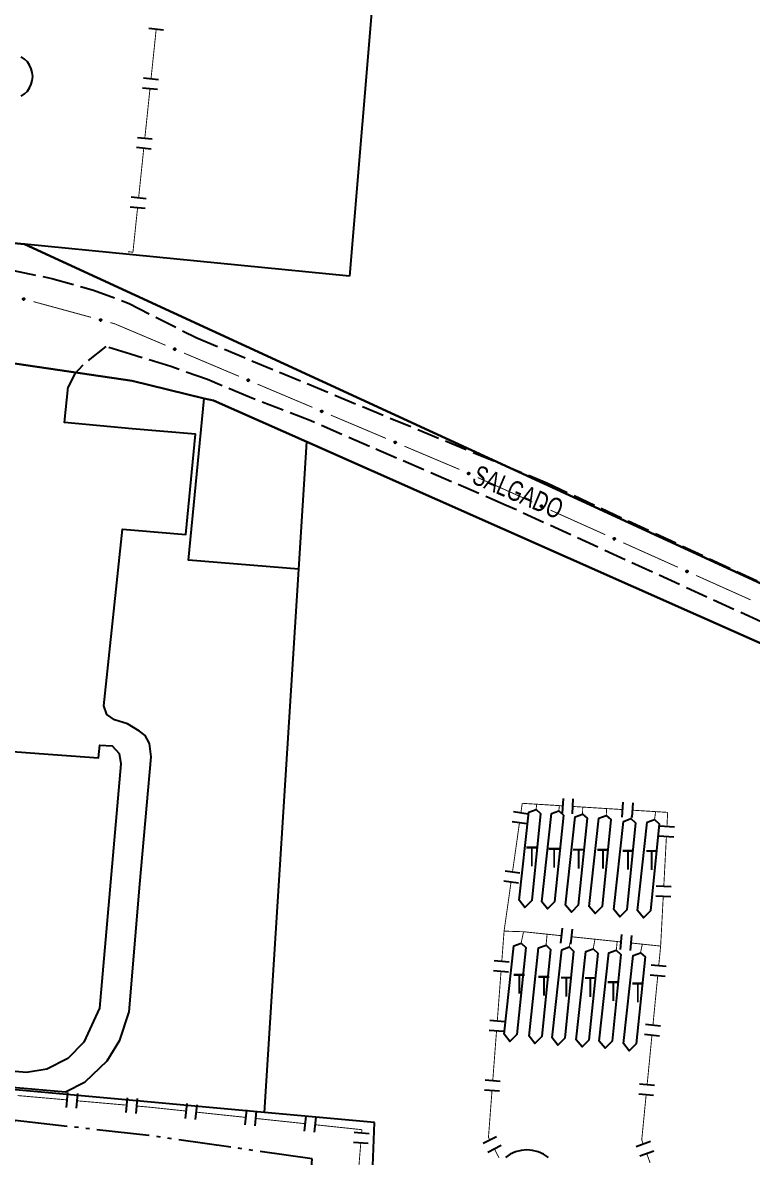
# Model space of a CAD drawing. Extents: x 200604 to 201918, y 4843538 to 4845237.
# Drawn here: x 201332 to 201478.3, y 4844606.7 to 4844834.3 of the extents above; entities that cross this region are included whole.
import ezdxf

# ---------------------------------------------------------------- set-up
doc = ezdxf.new("R2010")
doc.units = 0
doc.header["$LTSCALE"] = 1.5
doc.header["$MEASUREMENT"] = 0
doc.linetypes.add('TRACO_05', pattern=[11, 7, -1, 0.5, -1, 0.5, -1])
doc.linetypes.add('TRACO_11', pattern=[8, 3, -1, 3, -1])
for name, color, linetype in [('CD_MALHA_LOTES', 7, 'CONTINUOUS'), ('HD-ADUTORAS', 170, 'CONTINUOUS'), ('HD-TANQUE-PC', 170, 'CONTINUOUS'), ('HD-VALAS-DRENOS', 170, 'CONTINUOUS'), ('RU-QUADRA', 210, 'CONTINUOUS'), ('SV-EIXO-RUA-PAV', 20, 'CONTINUOUS'), ('SV-RUA-PAVIM', 7, 'CONTINUOUS'), ('SV-TXT-RUA-PAV', 7, 'CONTINUOUS')]:
    doc.layers.add(name, color=color, linetype=linetype)
doc.styles.add('ARIAL', font='ARIAL.SHX')

msp = doc.modelspace()

# ---------------------------------------------------------------- linework, layer by layer
at = {"layer": 'CD_MALHA_LOTES', "linetype": 'Continuous', "flags": 128}
for points in [[(201405.19, 4844875.55), (201397.52, 4844783.42)], [(201332.3, 4844789.81), (201159.23, 4844806.26), (201155.17, 4844806.65)], [(201397.52, 4844783.42), (201332.3, 4844789.81)], [(201675.54, 4844631.66), (201332.3, 4844789.81)], [(201318.03, 4844767.67), (201353.94, 4844762.41)], [(201353.94, 4844762.41), (201368.37, 4844758.9)], [(201387.337159, 4844724.67), (201365.21, 4844726.46), (201368.37, 4844758.9)], [(201368.37, 4844758.9), (201370.27, 4844758.44), (201388.94, 4844750.16)], [(201387.337159, 4844724.67), (201388.94, 4844750.16)], [(201388.94, 4844750.16), (201506.9, 4844697.83), (201659, 4844628.77)], [(201380.48, 4844615.66), (201387.337159, 4844724.67)], [(201380.48, 4844615.66), (201190.27, 4844632.95)], [(201402.56, 4844613.65), (201380.48, 4844615.66)], [(201402, 4844599.74), (201402.56, 4844613.65)]]:
    msp.add_lwpolyline(points, dxfattribs=at)
at = {"layer": 'HD-ADUTORAS'}
for points in [[(201357.255487, 4844833.138803), (201360.239311, 4844832.827684)], [(201356.218424, 4844823.192724), (201359.202248, 4844822.881605)], [(201356.011011, 4844821.203508), (201358.994835, 4844820.892389)], [(201354.973948, 4844811.257428), (201357.957772, 4844810.946309)], [(201354.766535, 4844809.268212), (201357.750359, 4844808.957093)], [(201353.729472, 4844799.322133), (201356.713295, 4844799.011014)], [(201353.522059, 4844797.332917), (201356.505883, 4844797.021798)], [(201440.340593, 4844678.662506), (201440.153778, 4844675.668328)], [(201442.336712, 4844678.537962), (201442.149896, 4844675.543784)], [(201452.317304, 4844677.915244), (201452.130488, 4844674.921066)], [(201454.313422, 4844677.7907), (201454.126607, 4844674.796522)], [(201430.408243, 4844676.002579), (201433.378461, 4844675.58091)], [(201430.12713, 4844674.022434), (201433.097348, 4844673.600764)], [(201462.676931, 4844672.899027), (201459.681068, 4844673.056528)], [(201462.57193, 4844670.901785), (201459.576068, 4844671.059286)], [(201428.721567, 4844664.121707), (201431.691785, 4844663.700038)], [(201428.440454, 4844662.141561), (201431.410672, 4844661.719892)], [(201462.046928, 4844660.915576), (201459.051066, 4844661.073077)], [(201461.941928, 4844658.918334), (201458.946065, 4844659.075835)], [(201440.167311, 4844652.60609), (201439.854951, 4844649.622396)], [(201442.156441, 4844652.39785), (201441.84408, 4844649.414156)], [(201452.102088, 4844651.356648), (201451.789727, 4844648.372954)], [(201454.091217, 4844651.148407), (201453.778857, 4844648.164713)], [(201429.554569, 4844645.826037), (201426.563131, 4844646.052529)], [(201461.02656, 4844644.920928), (201458.040712, 4844645.211987)], [(201429.403574, 4844643.831745), (201426.412136, 4844644.058237)], [(201460.832521, 4844642.930363), (201457.846673, 4844643.221422)], [(201428.648599, 4844633.860285), (201425.657161, 4844634.086778)], [(201428.497604, 4844631.865993), (201425.506166, 4844632.092486)], [(201459.862325, 4844632.977538), (201456.876478, 4844633.268597)], [(201459.668286, 4844630.986973), (201456.682439, 4844631.278032)], [(201427.591634, 4844619.900241), (201424.600196, 4844620.126734)], [(201427.742629, 4844621.894533), (201424.751191, 4844622.121026)], [(201458.69809, 4844621.034149), (201455.712243, 4844621.325207)], [(201340.784398, 4844616.676652), (201341.047316, 4844619.665109)], [(201342.776703, 4844616.501374), (201343.03962, 4844619.489831)], [(201352.738226, 4844615.624983), (201353.001143, 4844618.61344)], [(201354.730531, 4844615.449705), (201354.993448, 4844618.438161)], [(201458.504051, 4844619.043584), (201455.518204, 4844619.334642)], [(201364.652117, 4844614.43936), (201364.96842, 4844617.422639)], [(201366.64097, 4844614.228492), (201366.957272, 4844617.211771)], [(201376.585232, 4844613.174149), (201376.901535, 4844616.157428)], [(201378.574085, 4844612.96328), (201378.890388, 4844615.946559)], [(201388.518348, 4844611.908938), (201388.83465, 4844614.892216)], [(201390.5072, 4844611.698069), (201390.823503, 4844614.681348)], [(201398.454749, 4844611.712142), (201401.444628, 4844611.465931)], [(201398.290608, 4844609.718889), (201401.280487, 4844609.472678)], [(201427.021377, 4844610.794334), (201424.350321, 4844609.428516)], [(201427.931922, 4844609.01363), (201425.260866, 4844607.647812)], [(201457.853479, 4844609.800113), (201455.034259, 4844608.774444)], [(201458.537259, 4844607.920633), (201455.718039, 4844606.894964)]]:
    msp.add_lwpolyline(points, dxfattribs=at)
at = {"layer": 'HD-ADUTORAS', "const_width": 0.18}
for points in [[(201357.710336, 4844823.037164), (201358.747399, 4844832.983244)], [(201356.46586, 4844811.101869), (201357.502923, 4844821.047948)], [(201355.221383, 4844799.166573), (201356.258447, 4844809.112653)], [(201354.08, 4844788.22), (201355.013971, 4844797.177357)], [(201353.09, 4844788.31), (201354.08, 4844788.22)], [(201432.033908, 4844676.781817), (201432.16, 4844677.67)], [(201432.16, 4844677.67), (201440.247185, 4844677.165417)], [(201434.93, 4844676.46), (201435.074111, 4844677.449562)], [(201435.074111, 4844677.449562), (201435.08, 4844677.49)], [(201439.5, 4844676.18), (201439.606192, 4844677.174346)], [(201439.606192, 4844677.174346), (201439.61, 4844677.21)], [(201442.243304, 4844677.040873), (201452.223896, 4844676.418155)], [(201444.285948, 4844676.519354), (201444.3, 4844676.91)], [(201431.893352, 4844675.791744), (201432.033908, 4844676.781817)], [(201444.25, 4844675.52), (201444.285948, 4844676.519354)], [(201449.01, 4844675.24), (201449.068295, 4844676.238299)], [(201449.068295, 4844676.238299), (201449.09, 4844676.61)], [(201453.95, 4844674.59), (201454.134987, 4844675.572741)], [(201454.134987, 4844675.572741), (201454.27, 4844676.29)], [(201454.220015, 4844676.293611), (201461.206429, 4844675.857708)], [(201458.7, 4844674.41), (201458.830938, 4844675.401391)], [(201458.830938, 4844675.401391), (201458.91, 4844676)], [(201461.33, 4844675.85), (201461.178999, 4844672.977778)], [(201461.206429, 4844675.857708), (201461.33, 4844675.85)], [(201430.206676, 4844663.910872), (201431.612239, 4844673.811599)], [(201461.073999, 4844670.980536), (201460.548997, 4844660.994327)], [(201428.52, 4844652.03), (201429.925563, 4844661.930727)], [(201460.443997, 4844658.997085), (201459.971495, 4844650.009497)], [(201428.52, 4844652.03), (201428.05885, 4844645.939283)], [(201429.411426, 4844652.002503), (201428.52, 4844652.03)], [(201432.41, 4844651.91), (201429.411426, 4844652.002503)], [(201432.338756, 4844651.559845), (201432.41, 4844651.91)], [(201432.41, 4844651.91), (201440.011131, 4844651.114243)], [(201431.94, 4844649.6), (201432.338756, 4844651.559845)], [(201436.93, 4844649.2), (201437.128116, 4844651.190163)], [(201437.128116, 4844651.190163), (201437.15, 4844651.41)], [(201441.55, 4844648.85), (201442.005961, 4844650.797332)], [(201442.00026, 4844650.906003), (201451.945908, 4844649.864801)], [(201442.005961, 4844650.797332), (201442.03, 4844650.9)], [(201446.573494, 4844649.464835), (201446.74, 4844650.41)], [(201451.128928, 4844649.225095), (201451.2, 4844649.94)], [(201453.935037, 4844649.65656), (201459.902425, 4844649.031839)], [(201459.971495, 4844650.009497), (201459.92, 4844649.03)], [(201446.4, 4844648.48), (201446.573494, 4844649.464835)], [(201451.03, 4844648.23), (201451.128928, 4844649.225095)], [(201455.88, 4844647.71), (201456.092668, 4844648.687124)], [(201456.092668, 4844648.687124), (201456.25, 4844649.41)], [(201459.92, 4844649.03), (201459.533636, 4844645.066457)], [(201459.902425, 4844649.031839), (201459.92, 4844649.03)], [(201427.907855, 4844643.944991), (201427.15288, 4844633.973531)], [(201459.339597, 4844643.075892), (201458.369401, 4844633.123068)], [(201427.001885, 4844631.979239), (201426.24691, 4844622.007779)], [(201458.175362, 4844631.132503), (201457.205167, 4844621.179678)], [(201426.095915, 4844620.013487), (201425.416437, 4844611.039173)], [(201340.915857, 4844618.17088), (201330.954334, 4844619.047271)], [(201352.869685, 4844617.119211), (201342.908162, 4844617.995602)], [(201457.011128, 4844619.189113), (201456.137951, 4844610.231571)], [(201357.18, 4844616.74), (201354.861989, 4844616.943933)], [(201357.849285, 4844616.66904), (201357.18, 4844616.74)], [(201364.810268, 4844615.931), (201357.849285, 4844616.66904)], [(201376.743384, 4844614.665788), (201366.799121, 4844615.720131)], [(201388.676499, 4844613.400577), (201378.732236, 4844614.45492)], [(201400, 4844612.2), (201390.665352, 4844613.189708)], [(201399.949688, 4844611.589037), (201400, 4844612.2)], [(201425.416437, 4844611.039173), (201425.39, 4844610.69)], [(201398.964844, 4844599.629518), (201399.785548, 4844609.595784)], [(201425.39, 4844610.69), (201425.685849, 4844610.111425)], [(201456.137951, 4844610.231571), (201456.13, 4844610.15)], [(201456.13, 4844610.15), (201456.443869, 4844609.287279)], [(201426.596394, 4844608.330721), (201427.50694, 4844606.550017)], [(201457.127649, 4844607.407799), (201457.811429, 4844605.528318)]]:
    msp.add_lwpolyline(points, dxfattribs=at)
at = {"layer": 'HD-TANQUE-PC', "linetype": 'Continuous'}
for points in [[(201331.69, 4844819.53, 8.98), (201332.34, 4844819.99, 8.98), (201332.9, 4844820.55, 8.98), (201333.36, 4844821.2, 8.98), (201333.69, 4844821.91, 8.98), (201333.9, 4844822.68, 8.98), (201333.97, 4844823.47, 8.98), (201333.9, 4844824.26, 8.98), (201333.69, 4844825.03, 8.98), (201333.36, 4844825.75, 8.98), (201332.9, 4844826.4, 8.98), (201332.34, 4844826.96, 8.98), (201331.69, 4844827.41, 8.98)], [(201437.4, 4844606.59, 4.67), (201436.44, 4844607.26, 4.67), (201435.38, 4844607.76, 4.67), (201434.25, 4844608.06, 4.67), (201433.09, 4844608.16, 4.67), (201431.93, 4844608.06, 4.67), (201430.8, 4844607.76, 4.67), (201429.74, 4844607.26, 4.67), (201428.78, 4844606.59, 4.67)]]:
    msp.add_polyline3d(points, dxfattribs=at)
for points in [[(201431.52, 4844658.21, 9.47), (201433.45, 4844675.92, 9.47), (201434.93, 4844676.46, 9.47), (201435.85, 4844675.6, 9.47), (201434.08, 4844658.16, 9.47), (201432.68, 4844656.76, 9.47)], [(201436.09, 4844657.93, 9.47), (201438.02, 4844675.64, 9.47), (201439.5, 4844676.18, 9.47), (201440.42, 4844675.32, 9.47), (201438.65, 4844657.88, 9.47), (201437.25, 4844656.48, 9.47)], [(201440.84, 4844657.27, 9.47), (201442.77, 4844674.98, 9.47), (201444.25, 4844675.52, 9.47), (201445.18, 4844674.67, 9.47), (201443.41, 4844657.23, 9.47), (201442.01, 4844655.83, 9.47)], [(201445.6, 4844656.99, 9.47), (201447.53, 4844674.7, 9.47), (201449.01, 4844675.24, 9.47), (201449.93, 4844674.39, 9.47), (201448.16, 4844656.95, 9.47), (201446.76, 4844655.55, 9.47)], [(201450.54, 4844656.34, 9.47), (201452.47, 4844674.05, 9.47), (201453.95, 4844674.59, 9.47), (201454.88, 4844673.73, 9.47), (201453.11, 4844656.3, 9.47), (201451.71, 4844654.9, 9.47)], [(201455.29, 4844656.16, 9.47), (201457.22, 4844673.87, 9.47), (201458.7, 4844674.41, 9.47), (201459.63, 4844673.55, 9.47), (201457.86, 4844656.11, 9.47), (201456.46, 4844654.71, 9.47)], [(201428.53, 4844631.35, 9.47), (201430.46, 4844649.06, 9.47), (201431.94, 4844649.6, 9.47), (201432.87, 4844648.74, 9.47), (201431.1, 4844631.3, 9.47), (201429.7, 4844629.91, 9.47)], [(201433.52, 4844630.95, 9.47), (201435.45, 4844648.66, 9.47), (201436.93, 4844649.2, 9.47), (201437.86, 4844648.35, 9.47), (201436.09, 4844630.91, 9.47), (201434.69, 4844629.51, 9.47)], [(201438.14, 4844630.6, 9.47), (201440.07, 4844648.31, 9.47), (201441.55, 4844648.85, 9.47), (201442.47, 4844648, 9.47), (201440.7, 4844630.56, 9.47), (201439.3, 4844629.16, 9.47)], [(201442.99, 4844630.23, 9.47), (201444.92, 4844647.94, 9.47), (201446.4, 4844648.48, 9.47), (201447.32, 4844647.62, 9.47), (201445.55, 4844630.19, 9.47), (201444.15, 4844628.79, 9.47)], [(201447.62, 4844629.98, 9.47), (201449.55, 4844647.69, 9.47), (201451.03, 4844648.23, 9.47), (201451.96, 4844647.37, 9.47), (201450.19, 4844629.93, 9.47), (201448.79, 4844628.53, 9.47)], [(201452.47, 4844629.46, 9.47), (201454.4, 4844647.17, 9.47), (201455.88, 4844647.71, 9.47), (201456.81, 4844646.85, 9.47), (201455.04, 4844629.42, 9.47), (201453.64, 4844628.02, 9.47)]]:
    msp.add_polyline3d(points, close=True, dxfattribs=at)
at = {"layer": 'HD-VALAS-DRENOS', "linetype": 'TRACO_05'}
for points in [[(201334.65, 4844545.16, 5.27), (201354.04, 4844543.46, 5.28), (201358.94, 4844542.93, 5.33), (201363.32, 4844542.57, 5.08), (201387.93, 4844580.7, 5.08), (201390.02, 4844606.33, 5.28), (201357.3, 4844611.05, 5.54), (201330.23, 4844614.04, 5.59), (201323.94, 4844547.33, 5.6), (201323.91, 4844546.19, 5.54)], [(201357.33, 4844611.05, 5.54), (201357.32, 4844611.05, 5.59)]]:
    msp.add_polyline3d(points, dxfattribs=at)
at = {"layer": 'RU-QUADRA', "linetype": 'Continuous', "flags": 128}
for points in [[(200878.12, 4844866.8), (200886.67, 4844833.17), (200950.71, 4844826.81), (201043.14, 4844817.72), (201109.16, 4844810.98), (201155.17, 4844806.65), (201159.23, 4844806.26), (201332.3, 4844789.81), (201675.54, 4844631.66)], [(201506.9, 4844697.83), (201388.94, 4844750.16), (201370.27, 4844758.44), (201368.37, 4844758.9), (201353.94, 4844762.41), (201318.03, 4844767.67), (201170.98, 4844779.98), (201159.23, 4844780.99), (200893.55, 4844803.77)]]:
    msp.add_lwpolyline(points, dxfattribs=at)
at = {"layer": 'SV-EIXO-RUA-PAV'}
for points in [[(201332.054625, 4844778.982547), (201332.096736, 4844779.00742), (201332.138015, 4844779.020186), (201332.175508, 4844779.020924), (201332.20881, 4844779.012937), (201332.241959, 4844779.000929), (201332.272709, 4844778.981448), (201332.302049, 4844778.952268), (201332.327296, 4844778.910199), (201332.337594, 4844778.867054), (201332.340285, 4844778.830334), (201332.333956, 4844778.79513), (201332.321751, 4844778.763123), (201332.30046, 4844778.73185), (201332.270597, 4844778.702406), (201332.227682, 4844778.678042), (201332.187127, 4844778.665805), (201332.150843, 4844778.666043), (201332.115491, 4844778.67263), (201332.081796, 4844778.685295), (201332.051721, 4844778.704591), (201332.022129, 4844778.734711), (201331.998643, 4844778.777387), (201331.985976, 4844778.817696), (201331.985705, 4844778.853974), (201331.992973, 4844778.888632), (201332.004613, 4844778.922027), (201332.022908, 4844778.953753), (201332.054625, 4844778.982547)], [(201347.491685, 4844774.775747), (201347.533797, 4844774.80062), (201347.575075, 4844774.813386), (201347.612569, 4844774.814124), (201347.64587, 4844774.806138), (201347.679019, 4844774.794129), (201347.709769, 4844774.774649), (201347.739109, 4844774.745468), (201347.764357, 4844774.7034), (201347.774655, 4844774.660254), (201347.777345, 4844774.623535), (201347.771016, 4844774.58833), (201347.758812, 4844774.556323), (201347.73752, 4844774.525051), (201347.707658, 4844774.495606), (201347.664742, 4844774.471243), (201347.624188, 4844774.459005), (201347.587904, 4844774.459243), (201347.552552, 4844774.46583), (201347.518856, 4844774.478495), (201347.488781, 4844774.497791), (201347.45919, 4844774.527912), (201347.435704, 4844774.570588), (201347.423037, 4844774.610897), (201347.422765, 4844774.647175), (201347.430034, 4844774.681833), (201347.441673, 4844774.715227), (201347.459969, 4844774.746953), (201347.491685, 4844774.775747)], [(201362.375301, 4844768.92329), (201362.420352, 4844768.942328), (201362.462964, 4844768.949478), (201362.500221, 4844768.945212), (201362.532161, 4844768.932858), (201362.563414, 4844768.916539), (201362.591293, 4844768.893134), (201362.616482, 4844768.860303), (201362.635897, 4844768.815245), (201362.640353, 4844768.771112), (201362.638125, 4844768.734361), (201362.62716, 4844768.700314), (201362.610798, 4844768.670219), (201362.585529, 4844768.642064), (201362.552009, 4844768.616862), (201362.506229, 4844768.598436), (201362.464405, 4844768.591713), (201362.428476, 4844768.596785), (201362.394318, 4844768.608025), (201362.362611, 4844768.625068), (201362.335376, 4844768.6482), (201362.310063, 4844768.681996), (201362.292475, 4844768.727422), (201362.285293, 4844768.769059), (201362.289859, 4844768.80505), (201362.301682, 4844768.83843), (201362.317669, 4844768.869975), (201362.34003, 4844768.89898), (201362.375301, 4844768.92329)], [(201377.113938, 4844762.696526), (201377.158988, 4844762.715564), (201377.2016, 4844762.722714), (201377.238857, 4844762.718448), (201377.270798, 4844762.706094), (201377.30205, 4844762.689775), (201377.32993, 4844762.66637), (201377.355118, 4844762.633539), (201377.374534, 4844762.588481), (201377.378989, 4844762.544348), (201377.376762, 4844762.507597), (201377.365797, 4844762.47355), (201377.349435, 4844762.443456), (201377.324166, 4844762.4153), (201377.290645, 4844762.390099), (201377.244865, 4844762.371672), (201377.203041, 4844762.364949), (201377.167113, 4844762.370021), (201377.132954, 4844762.381261), (201377.101247, 4844762.398304), (201377.074013, 4844762.421436), (201377.0487, 4844762.455232), (201377.031112, 4844762.500658), (201377.02393, 4844762.542295), (201377.028496, 4844762.578286), (201377.040319, 4844762.611666), (201377.056306, 4844762.643211), (201377.078666, 4844762.672216), (201377.113938, 4844762.696526)], [(201391.852574, 4844756.469762), (201391.897625, 4844756.4888), (201391.940237, 4844756.49595), (201391.977494, 4844756.491685), (201392.009434, 4844756.47933), (201392.040687, 4844756.463011), (201392.068566, 4844756.439606), (201392.093755, 4844756.406775), (201392.11317, 4844756.361717), (201392.117626, 4844756.317584), (201392.115398, 4844756.280833), (201392.104434, 4844756.246786), (201392.088072, 4844756.216692), (201392.062802, 4844756.188536), (201392.029282, 4844756.163335), (201391.983502, 4844756.144908), (201391.941678, 4844756.138185), (201391.90575, 4844756.143257), (201391.871591, 4844756.154497), (201391.839884, 4844756.17154), (201391.81265, 4844756.194673), (201391.787336, 4844756.228468), (201391.769748, 4844756.273894), (201391.762566, 4844756.315531), (201391.767133, 4844756.351522), (201391.778955, 4844756.384902), (201391.794942, 4844756.416447), (201391.817303, 4844756.445452), (201391.852574, 4844756.469762)], [(201406.591211, 4844750.242998), (201406.636262, 4844750.262036), (201406.678874, 4844750.269186), (201406.716131, 4844750.264921), (201406.748071, 4844750.252566), (201406.779324, 4844750.236247), (201406.807203, 4844750.212842), (201406.832392, 4844750.180011), (201406.851807, 4844750.134953), (201406.856263, 4844750.09082), (201406.854035, 4844750.054069), (201406.84307, 4844750.020022), (201406.826708, 4844749.989928), (201406.801439, 4844749.961772), (201406.767919, 4844749.936571), (201406.722139, 4844749.918144), (201406.680315, 4844749.911421), (201406.644386, 4844749.916493), (201406.610228, 4844749.927733), (201406.578521, 4844749.944776), (201406.551286, 4844749.967909), (201406.525973, 4844750.001704), (201406.508385, 4844750.04713), (201406.501203, 4844750.088768), (201406.505769, 4844750.124758), (201406.517592, 4844750.158138), (201406.533579, 4844750.189683), (201406.55594, 4844750.218688), (201406.591211, 4844750.242998)], [(201421.324334, 4844743.997564), (201421.369789, 4844744.015616), (201421.412547, 4844744.021837), (201421.449702, 4844744.016761), (201421.481365, 4844744.003714), (201421.512255, 4844743.986718), (201421.539618, 4844743.962711), (201421.564086, 4844743.929339), (201421.582515, 4844743.883869), (201421.586009, 4844743.839649), (201421.582981, 4844743.802956), (201421.571278, 4844743.769156), (201421.554264, 4844743.739424), (201421.528387, 4844743.711826), (201421.494326, 4844743.687361), (201421.448155, 4844743.669936), (201421.406195, 4844743.664125), (201421.370386, 4844743.669979), (201421.33648, 4844743.68196), (201421.305152, 4844743.699689), (201421.278428, 4844743.723409), (201421.253856, 4844743.757748), (201421.237262, 4844743.803547), (201421.230988, 4844743.845331), (201421.236338, 4844743.881213), (201421.248885, 4844743.914328), (201421.265555, 4844743.945517), (201421.288542, 4844743.974028), (201421.324334, 4844743.997564)], [(201435.923852, 4844737.451261), (201435.969307, 4844737.469314), (201436.012065, 4844737.475534), (201436.04922, 4844737.470458), (201436.080883, 4844737.457411), (201436.111773, 4844737.440415), (201436.139136, 4844737.416409), (201436.163604, 4844737.383037), (201436.182033, 4844737.337566), (201436.185527, 4844737.293347), (201436.182499, 4844737.256654), (201436.170796, 4844737.222853), (201436.153782, 4844737.193122), (201436.127905, 4844737.165524), (201436.093844, 4844737.141058), (201436.047673, 4844737.123633), (201436.005713, 4844737.117823), (201435.969904, 4844737.123676), (201435.935998, 4844737.135657), (201435.90467, 4844737.153387), (201435.877945, 4844737.177107), (201435.853374, 4844737.211446), (201435.83678, 4844737.257244), (201435.830506, 4844737.299028), (201435.835856, 4844737.33491), (201435.848403, 4844737.368025), (201435.865073, 4844737.399215), (201435.88806, 4844737.427726), (201435.923852, 4844737.451261)], [(201450.52337, 4844730.904959), (201450.568825, 4844730.923012), (201450.611583, 4844730.929232), (201450.648738, 4844730.924156), (201450.680401, 4844730.911109), (201450.711291, 4844730.894113), (201450.738654, 4844730.870106), (201450.763122, 4844730.836734), (201450.781551, 4844730.791264), (201450.785045, 4844730.747044), (201450.782017, 4844730.710351), (201450.770313, 4844730.676551), (201450.7533, 4844730.64682), (201450.727423, 4844730.619221), (201450.693362, 4844730.594756), (201450.647191, 4844730.577331), (201450.605231, 4844730.57152), (201450.569422, 4844730.577374), (201450.535516, 4844730.589355), (201450.504188, 4844730.607084), (201450.477463, 4844730.630805), (201450.452892, 4844730.665143), (201450.436298, 4844730.710942), (201450.430024, 4844730.752726), (201450.435374, 4844730.788608), (201450.447921, 4844730.821723), (201450.464591, 4844730.852913), (201450.487578, 4844730.881423), (201450.52337, 4844730.904959)], [(201465.122888, 4844724.358656), (201465.168343, 4844724.376709), (201465.211101, 4844724.38293), (201465.248256, 4844724.377853), (201465.279919, 4844724.364806), (201465.310809, 4844724.34781), (201465.338172, 4844724.323804), (201465.36264, 4844724.290432), (201465.381069, 4844724.244962), (201465.384563, 4844724.200742), (201465.381535, 4844724.164049), (201465.369831, 4844724.130249), (201465.352818, 4844724.100517), (201465.326941, 4844724.072919), (201465.29288, 4844724.048453), (201465.246709, 4844724.031029), (201465.204749, 4844724.025218), (201465.16894, 4844724.031071), (201465.135034, 4844724.043052), (201465.103706, 4844724.060782), (201465.076981, 4844724.084502), (201465.05241, 4844724.118841), (201465.035816, 4844724.164639), (201465.029542, 4844724.206423), (201465.034892, 4844724.242306), (201465.047439, 4844724.275421), (201465.064109, 4844724.30661), (201465.087096, 4844724.335121), (201465.122888, 4844724.358656)]]:
    msp.add_lwpolyline(points, close=True, dxfattribs=at)
for points in [[(201331.985705, 4844778.853974), (201332.333956, 4844778.79513)], [(201331.985976, 4844778.817696), (201332.321751, 4844778.763123)], [(201331.988987, 4844778.834181), (201332.32481, 4844778.779436)], [(201331.991732, 4844778.870204), (201332.334737, 4844778.810673)], [(201331.992973, 4844778.888632), (201332.340285, 4844778.830334)], [(201331.99414, 4844778.796005), (201332.306266, 4844778.747718)], [(201331.998643, 4844778.777387), (201332.30046, 4844778.73185)], [(201332.002735, 4844778.905391), (201332.334609, 4844778.851722)], [(201332.004613, 4844778.922027), (201332.337594, 4844778.867054)], [(201332.014493, 4844778.756516), (201332.282457, 4844778.717435)], [(201332.018287, 4844778.93651), (201332.328139, 4844778.890257)], [(201332.022129, 4844778.734711), (201332.270597, 4844778.702406)], [(201332.022908, 4844778.953753), (201332.327296, 4844778.910199)], [(201332.039105, 4844778.966194), (201332.310778, 4844778.930345)], [(201332.042864, 4844778.720499), (201332.241532, 4844778.691816)], [(201332.051721, 4844778.704591), (201332.227682, 4844778.678042)], [(201332.054625, 4844778.982547), (201332.302049, 4844778.952268)], [(201332.071113, 4844778.694415), (201332.201086, 4844778.673138)], [(201332.078113, 4844778.995163), (201332.280133, 4844778.968396)], [(201332.081796, 4844778.685295), (201332.187127, 4844778.665805)], [(201332.096736, 4844779.00742), (201332.272709, 4844778.981448)], [(201332.120236, 4844779.014799), (201332.248533, 4844778.992564)], [(201332.138015, 4844779.020186), (201332.241959, 4844779.000929)], [(201347.491685, 4844774.775747), (201347.739109, 4844774.745468)], [(201347.515174, 4844774.788364), (201347.717193, 4844774.761597)], [(201347.533797, 4844774.80062), (201347.709769, 4844774.774649)], [(201347.557296, 4844774.807999), (201347.685594, 4844774.785765)], [(201347.575075, 4844774.813386), (201347.679019, 4844774.794129)], [(201347.422765, 4844774.647175), (201347.771016, 4844774.58833)], [(201347.423037, 4844774.610897), (201347.758812, 4844774.556323)], [(201347.426047, 4844774.627381), (201347.76187, 4844774.572636)], [(201347.428792, 4844774.663404), (201347.771797, 4844774.603874)], [(201347.430034, 4844774.681833), (201347.777345, 4844774.623535)], [(201347.431201, 4844774.589205), (201347.743327, 4844774.540918)], [(201347.435704, 4844774.570588), (201347.73752, 4844774.525051)], [(201347.439796, 4844774.698591), (201347.771669, 4844774.644923)], [(201347.441673, 4844774.715227), (201347.774655, 4844774.660254)], [(201347.451554, 4844774.549716), (201347.719517, 4844774.510635)], [(201347.455347, 4844774.72971), (201347.765199, 4844774.683457)], [(201347.45919, 4844774.527912), (201347.707658, 4844774.495606)], [(201347.459969, 4844774.746953), (201347.764357, 4844774.7034)], [(201347.476165, 4844774.759394), (201347.747838, 4844774.723546)], [(201347.479924, 4844774.513699), (201347.678593, 4844774.485016)], [(201347.488781, 4844774.497791), (201347.664742, 4844774.471243)], [(201347.508173, 4844774.487615), (201347.638146, 4844774.466339)], [(201347.518856, 4844774.478495), (201347.624188, 4844774.459005)], [(201362.285293, 4844768.769059), (201362.610798, 4844768.670219)], [(201362.289859, 4844768.80505), (201362.62716, 4844768.700314)], [(201362.290474, 4844768.784995), (201362.616004, 4844768.685979)], [(201362.290493, 4844768.746473), (201362.593399, 4844768.657016)], [(201362.292475, 4844768.727422), (201362.585529, 4844768.642064)], [(201362.297996, 4844768.820331), (201362.630006, 4844768.715615)], [(201362.301682, 4844768.83843), (201362.638125, 4844768.734361)], [(201362.305401, 4844768.704624), (201362.565765, 4844768.630177)], [(201362.310063, 4844768.681996), (201362.552009, 4844768.616862)], [(201362.313591, 4844768.853738), (201362.63535, 4844768.756315)], [(201362.317669, 4844768.869975), (201362.640353, 4844768.771112)], [(201362.328718, 4844768.665147), (201362.521792, 4844768.610241)], [(201362.333151, 4844768.882506), (201362.634074, 4844768.795368)], [(201362.335376, 4844768.6482), (201362.506229, 4844768.598436)], [(201362.34003, 4844768.89898), (201362.635897, 4844768.815245)], [(201362.353239, 4844768.635531), (201362.479216, 4844768.597121)], [(201362.35774, 4844768.909151), (201362.622211, 4844768.837413)], [(201362.362611, 4844768.625068), (201362.464405, 4844768.591713)], [(201362.375301, 4844768.92329), (201362.616482, 4844768.860303)], [(201362.400262, 4844768.932663), (201362.596911, 4844768.879209)], [(201362.420352, 4844768.942328), (201362.591293, 4844768.893134)], [(201362.444625, 4844768.946509), (201362.568815, 4844768.907373)], [(201362.462964, 4844768.949478), (201362.563414, 4844768.916539)], [(201377.02393, 4844762.542295), (201377.349435, 4844762.443456)], [(201377.028496, 4844762.578286), (201377.365797, 4844762.47355)], [(201377.02911, 4844762.558231), (201377.354641, 4844762.459215)], [(201377.02913, 4844762.519709), (201377.332035, 4844762.430252)], [(201377.031112, 4844762.500658), (201377.324166, 4844762.4153)], [(201377.036633, 4844762.593567), (201377.368643, 4844762.488851)], [(201377.040319, 4844762.611666), (201377.376762, 4844762.507597)], [(201377.044038, 4844762.47786), (201377.304402, 4844762.403413)], [(201377.0487, 4844762.455232), (201377.290645, 4844762.390099)], [(201377.052227, 4844762.626974), (201377.373987, 4844762.529551)], [(201377.056306, 4844762.643211), (201377.378989, 4844762.544348)], [(201377.067355, 4844762.438383), (201377.260428, 4844762.383477)], [(201377.071788, 4844762.655743), (201377.372711, 4844762.568604)], [(201377.074013, 4844762.421436), (201377.244865, 4844762.371672)], [(201377.078666, 4844762.672216), (201377.374534, 4844762.588481)], [(201377.091875, 4844762.408767), (201377.217853, 4844762.370357)], [(201377.096377, 4844762.682387), (201377.360848, 4844762.610649)], [(201377.101247, 4844762.398304), (201377.203041, 4844762.364949)], [(201377.113938, 4844762.696526), (201377.355118, 4844762.633539)], [(201377.138898, 4844762.705899), (201377.335548, 4844762.652445)], [(201377.158988, 4844762.715564), (201377.32993, 4844762.66637)], [(201377.183262, 4844762.719745), (201377.307451, 4844762.680609)], [(201377.2016, 4844762.722714), (201377.30205, 4844762.689775)], [(201391.762566, 4844756.315531), (201392.088072, 4844756.216692)], [(201391.767133, 4844756.351522), (201392.104434, 4844756.246786)], [(201391.767747, 4844756.331467), (201392.093278, 4844756.232452)], [(201391.767767, 4844756.292945), (201392.070672, 4844756.203488)], [(201391.769748, 4844756.273894), (201392.062802, 4844756.188536)], [(201391.775269, 4844756.366803), (201392.107279, 4844756.262087)], [(201391.778955, 4844756.384902), (201392.115398, 4844756.280833)], [(201391.782675, 4844756.251096), (201392.043039, 4844756.176649)], [(201391.787336, 4844756.228468), (201392.029282, 4844756.163335)], [(201391.790864, 4844756.40021), (201392.112624, 4844756.302787)], [(201391.794942, 4844756.416447), (201392.117626, 4844756.317584)], [(201391.805992, 4844756.211619), (201391.999065, 4844756.156713)], [(201391.810425, 4844756.428979), (201392.111347, 4844756.34184)], [(201391.81265, 4844756.194673), (201391.983502, 4844756.144908)], [(201391.817303, 4844756.445452), (201392.11317, 4844756.361717)], [(201391.830512, 4844756.182003), (201391.956489, 4844756.143593)], [(201391.835013, 4844756.455623), (201392.099484, 4844756.383885)], [(201391.839884, 4844756.17154), (201391.941678, 4844756.138185)], [(201391.852574, 4844756.469762), (201392.093755, 4844756.406775)], [(201391.877535, 4844756.479135), (201392.074184, 4844756.425681)], [(201391.897625, 4844756.4888), (201392.068566, 4844756.439606)], [(201391.921899, 4844756.492981), (201392.046088, 4844756.453845)], [(201391.940237, 4844756.49595), (201392.040687, 4844756.463011)], [(201406.501203, 4844750.088768), (201406.826708, 4844749.989928)], [(201406.505769, 4844750.124758), (201406.84307, 4844750.020022)], [(201406.506384, 4844750.104704), (201406.831914, 4844750.005688)], [(201406.506403, 4844750.066181), (201406.809309, 4844749.976724)], [(201406.508385, 4844750.04713), (201406.801439, 4844749.961772)], [(201406.513906, 4844750.140039), (201406.845916, 4844750.035323)], [(201406.517592, 4844750.158138), (201406.854035, 4844750.054069)], [(201406.521311, 4844750.024332), (201406.781675, 4844749.949885)], [(201406.525973, 4844750.001704), (201406.767919, 4844749.936571)], [(201406.529501, 4844750.173446), (201406.85126, 4844750.076023)], [(201406.533579, 4844750.189683), (201406.856263, 4844750.09082)], [(201406.544628, 4844749.984855), (201406.737702, 4844749.929949)], [(201406.549061, 4844750.202215), (201406.849984, 4844750.115076)], [(201406.551286, 4844749.967909), (201406.722139, 4844749.918144)], [(201406.55594, 4844750.218688), (201406.851807, 4844750.134953)], [(201406.569149, 4844749.955239), (201406.695126, 4844749.916829)], [(201406.57365, 4844750.228859), (201406.838121, 4844750.157121)], [(201406.578521, 4844749.944776), (201406.680315, 4844749.911421)], [(201406.591211, 4844750.242998), (201406.832392, 4844750.180011)], [(201406.616172, 4844750.252371), (201406.812821, 4844750.198917)], [(201406.636262, 4844750.262036), (201406.807203, 4844750.212842)], [(201406.660535, 4844750.266217), (201406.784725, 4844750.227081)], [(201406.678874, 4844750.269186), (201406.779324, 4844750.236247)], [(201421.230988, 4844743.845331), (201421.554264, 4844743.739424)], [(201421.235696, 4844743.822637), (201421.536581, 4844743.726603)], [(201421.236338, 4844743.881213), (201421.571278, 4844743.769156)], [(201421.236515, 4844743.86115), (201421.559812, 4844743.755067)], [(201421.237262, 4844743.803547), (201421.528387, 4844743.711826)], [(201421.244805, 4844743.896314), (201421.574456, 4844743.784391)], [(201421.248885, 4844743.914328), (201421.582981, 4844743.802956)], [(201421.249689, 4844743.780472), (201421.508369, 4844743.700372)], [(201421.253856, 4844743.757748), (201421.494326, 4844743.687361)], [(201421.261124, 4844743.929373), (201421.580685, 4844743.824965)], [(201421.265555, 4844743.945517), (201421.586009, 4844743.839649)], [(201421.27214, 4844743.740497), (201421.463972, 4844743.681399)], [(201421.278428, 4844743.723409), (201421.448155, 4844743.669936)], [(201421.281307, 4844743.957708), (201421.58026, 4844743.864037)], [(201421.288542, 4844743.974028), (201421.582515, 4844743.883869)], [(201421.29601, 4844743.710354), (201421.421121, 4844743.669209)], [(201421.305152, 4844743.699689), (201421.406195, 4844743.664125)], [(201421.306469, 4844743.983811), (201421.569315, 4844743.906329)], [(201421.324334, 4844743.997564), (201421.564086, 4844743.929339)], [(201421.349493, 4844744.006391), (201421.544932, 4844743.948666)], [(201421.369789, 4844744.015616), (201421.539618, 4844743.962711)], [(201421.394148, 4844744.019268), (201421.517456, 4844743.977436)], [(201421.412547, 4844744.021837), (201421.512255, 4844743.986718)], [(201435.830506, 4844737.299028), (201436.153782, 4844737.193122)], [(201435.835214, 4844737.276334), (201436.136099, 4844737.180301)], [(201435.835856, 4844737.33491), (201436.170796, 4844737.222853)], [(201435.836033, 4844737.314848), (201436.15933, 4844737.208765)], [(201435.83678, 4844737.257244), (201436.127905, 4844737.165524)], [(201435.844323, 4844737.350011), (201436.173974, 4844737.238089)], [(201435.848403, 4844737.368025), (201436.182499, 4844737.256654)], [(201435.849207, 4844737.23417), (201436.107887, 4844737.15407)], [(201435.853374, 4844737.211446), (201436.093844, 4844737.141058)], [(201435.860642, 4844737.38307), (201436.180203, 4844737.278662)], [(201435.865073, 4844737.399215), (201436.185527, 4844737.293347)], [(201435.871658, 4844737.194194), (201436.06349, 4844737.135096)], [(201435.877945, 4844737.177107), (201436.047673, 4844737.123633)], [(201435.880825, 4844737.411406), (201436.179778, 4844737.317734)], [(201435.88806, 4844737.427726), (201436.182033, 4844737.337566)], [(201435.895528, 4844737.164051), (201436.020639, 4844737.122907)], [(201435.90467, 4844737.153387), (201436.005713, 4844737.117823)], [(201435.905987, 4844737.437509), (201436.168833, 4844737.360027)], [(201435.923852, 4844737.451261), (201436.163604, 4844737.383037)], [(201435.949011, 4844737.460089), (201436.14445, 4844737.402364)], [(201435.969307, 4844737.469314), (201436.139136, 4844737.416409)], [(201435.993666, 4844737.472965), (201436.116974, 4844737.431134)], [(201436.012065, 4844737.475534), (201436.111773, 4844737.440415)], [(201450.430024, 4844730.752726), (201450.7533, 4844730.64682)], [(201450.434732, 4844730.730032), (201450.735617, 4844730.633998)], [(201450.435374, 4844730.788608), (201450.770313, 4844730.676551)], [(201450.435551, 4844730.768545), (201450.758848, 4844730.662462)], [(201450.436298, 4844730.710942), (201450.727423, 4844730.619221)], [(201450.443841, 4844730.803709), (201450.773492, 4844730.691786)], [(201450.447921, 4844730.821723), (201450.782017, 4844730.710351)], [(201450.448725, 4844730.687867), (201450.707405, 4844730.607767)], [(201450.452892, 4844730.665143), (201450.693362, 4844730.594756)], [(201450.46016, 4844730.836768), (201450.779721, 4844730.73236)], [(201450.464591, 4844730.852913), (201450.785045, 4844730.747044)], [(201450.471176, 4844730.647892), (201450.663008, 4844730.588794)], [(201450.477463, 4844730.630805), (201450.647191, 4844730.577331)], [(201450.480342, 4844730.865104), (201450.779296, 4844730.771432)], [(201450.487578, 4844730.881423), (201450.781551, 4844730.791264)], [(201450.495046, 4844730.617749), (201450.620157, 4844730.576604)], [(201450.504188, 4844730.607084), (201450.605231, 4844730.57152)], [(201450.505505, 4844730.891206), (201450.768351, 4844730.813724)], [(201450.52337, 4844730.904959), (201450.763122, 4844730.836734)], [(201450.548529, 4844730.913786), (201450.743968, 4844730.856062)], [(201450.568825, 4844730.923012), (201450.738654, 4844730.870106)], [(201450.593184, 4844730.926663), (201450.716491, 4844730.884831)], [(201450.611583, 4844730.929232), (201450.711291, 4844730.894113)], [(201465.029542, 4844724.206423), (201465.352818, 4844724.100517)], [(201465.03425, 4844724.183729), (201465.335135, 4844724.087696)], [(201465.034892, 4844724.242306), (201465.369831, 4844724.130249)], [(201465.035069, 4844724.222243), (201465.358366, 4844724.11616)], [(201465.035816, 4844724.164639), (201465.326941, 4844724.072919)], [(201465.043359, 4844724.257406), (201465.37301, 4844724.145484)], [(201465.047439, 4844724.275421), (201465.381535, 4844724.164049)], [(201465.048243, 4844724.141565), (201465.306923, 4844724.061465)], [(201465.05241, 4844724.118841), (201465.29288, 4844724.048453)], [(201465.059678, 4844724.290465), (201465.379239, 4844724.186058)], [(201465.064109, 4844724.30661), (201465.384563, 4844724.200742)], [(201465.070694, 4844724.10159), (201465.262526, 4844724.042491)], [(201465.076981, 4844724.084502), (201465.246709, 4844724.031029)], [(201465.07986, 4844724.318801), (201465.378814, 4844724.225129)], [(201465.087096, 4844724.335121), (201465.381069, 4844724.244962)], [(201465.094564, 4844724.071446), (201465.219675, 4844724.030302)], [(201465.103706, 4844724.060782), (201465.204749, 4844724.025218)], [(201465.105023, 4844724.344904), (201465.367869, 4844724.267422)], [(201465.122888, 4844724.358656), (201465.36264, 4844724.290432)], [(201465.148047, 4844724.367484), (201465.343486, 4844724.309759)], [(201465.168343, 4844724.376709), (201465.338172, 4844724.323804)], [(201465.192702, 4844724.38036), (201465.316009, 4844724.338529)], [(201465.211101, 4844724.38293), (201465.310809, 4844724.34781)]]:
    msp.add_lwpolyline(points, dxfattribs=at)
at = {"layer": 'SV-EIXO-RUA-PAV', "const_width": 0.18}
for points in [[(201334.09394, 4844778.312712), (201345.671735, 4844775.157613)], [(201349.531, 4844774.105913), (201350.36, 4844773.88)], [(201350.36, 4844773.88), (201360.622484, 4844769.544316)], [(201364.307144, 4844767.987625), (201375.361121, 4844763.317552)], [(201379.04578, 4844761.760861), (201390.099758, 4844757.090788)], [(201393.784417, 4844755.534097), (201404.838394, 4844750.864024)], [(201408.523054, 4844749.307333), (201419.577031, 4844744.63726)], [(201423.235339, 4844743.020045), (201434.184978, 4844738.110318)], [(201437.834857, 4844736.473742), (201448.784496, 4844731.564016)], [(201452.434375, 4844729.92744), (201463.384014, 4844725.017713)], [(201467.033893, 4844723.381137), (201477.983532, 4844718.471411)]]:
    msp.add_lwpolyline(points, dxfattribs=at)
at = {"layer": 'SV-RUA-PAVIM', "linetype": 'TRACO_11'}
for points in [[(201159.23, 4844801.34, 7.66), (201173.27, 4844799.79, 7.66), (201177.93, 4844799.41, 7.66), (201217.91, 4844794.95, 7.66), (201320.54, 4844785.98, 7.19), (201330.11, 4844784.53, 7.19), (201337.79, 4844782.94, 7.16), (201346.14, 4844780.62, 7.12), (201353.34, 4844777.92, 6.66), (201366.87, 4844771.03, 6.56), (201437.11, 4844741.94, 5.73), (201493.93, 4844715.43, 5.74), (201542.51, 4844692.9, 6.04), (201595.27, 4844668.53, 6.41), (201651.26, 4844642.7, 6.94), (201679.7, 4844629.5, 7.41)], [(201655.52, 4844632.99, 6.94), (201648.31, 4844636.34, 6.94), (201592.33, 4844662.16, 6.41), (201539.56, 4844686.54, 6.04), (201491, 4844709.06, 5.74), (201428.97, 4844737.44, 5.88), (201401.51, 4844749.26, 6), (201389.79, 4844754.36, 6.27), (201377.49, 4844759.13, 6.52), (201369.01, 4844762.67, 6.6), (201361.66, 4844765.27, 6.6), (201353.58, 4844767.77, 6.6), (201348.61, 4844769.28, 6.83), (201344, 4844765.59, 6.94), (201342.42, 4844763.81, 6.94), (201341.1, 4844761.18, 7.15)]]:
    msp.add_polyline3d(points, dxfattribs=at)
at = {"layer": 'SV-RUA-PAVIM', "linetype": 'Continuous'}
for points in [[(201198.9, 4844632.26, 9.82), (201340.53, 4844619.8, 6.41), (201344.5, 4844621.77, 6.42), (201348.94, 4844626.04, 6.43), (201351.45, 4844630.14, 6.44), (201353.3, 4844635.83, 6.45), (201355.45, 4844661.43, 6.75), (201355.97, 4844667.47, 6.87), (201357.73, 4844687, 6.88), (201357.39, 4844689.64, 6.88), (201356.51, 4844691.28, 6.88), (201355.38, 4844692.14, 6.88), (201353.02, 4844693.62, 7.03), (201350.38, 4844694.42, 7.03), (201348.85, 4844695.49, 7.03), (201348.21, 4844697.22, 7.02), (201352.01, 4844732.68, 7.01), (201354.42, 4844732.49, 6.98), (201364.67, 4844731.61, 7.02), (201366.64, 4844751.72, 7.1), (201353.93, 4844752.81, 6.84), (201340.38, 4844754.05, 6.97), (201341.1, 4844761.18, 7)], [(201318.32, 4844688.95, 7.5), (201335.3, 4844687.66, 7.38), (201347.19, 4844686.81, 7.21), (201347.45, 4844689.35, 7.2), (201349.91, 4844689.21, 7.19), (201351.35, 4844687.68, 7.21), (201351.68, 4844685.62, 7.22), (201347.39, 4844636.58, 6.68), (201344.22, 4844629.77, 6.61), (201341.03, 4844626.45, 6.62), (201336.83, 4844624.31, 6.5), (201332.74, 4844623.66, 6.55), (201300.76, 4844626.46, 7.44)]]:
    msp.add_polyline3d(points, dxfattribs=at)

# ---------------------------------------------------------------- texts
at = {"layer": 'HD-TANQUE-PC', "style": 'ARIAL', "width": 0.7}
for p in [(201432.89, 4844665.03, 6.79), (201437.36, 4844664.78, 6.79), (201442.28, 4844664.59, 6.79), (201447.16, 4844664.55, 6.79), (201452.19, 4844664.34, 6.79), (201456.94, 4844664.32, 6.79), (201430.37, 4844639.47, 6.79), (201435.32, 4844639.09, 6.79), (201439.82, 4844638.91, 6.79), (201444.63, 4844638.85, 6.79), (201449.24, 4844638.03, 6.79), (201454.16, 4844637.76, 6.79)]:
    msp.add_text('T', height=4, dxfattribs=at).set_placement(p)
at = {"layer": 'SV-TXT-RUA-PAV', "style": 'ARIAL', "width": 0.7}
msp.add_text('SALGADO', height=4, rotation=337, dxfattribs=at).set_placement((201421.84, 4844741.97))

doc.saveas('drawing.dxf')
